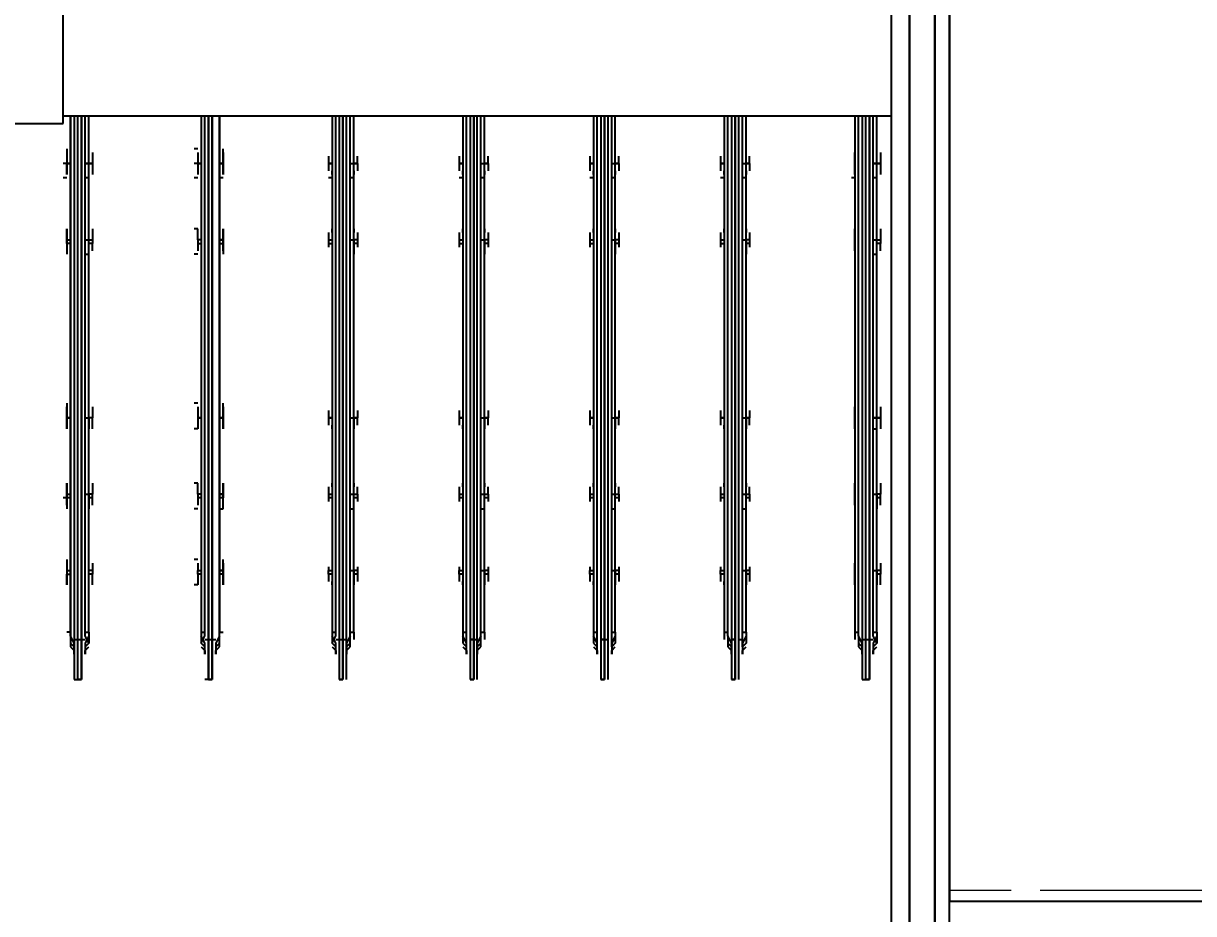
# Model space of a CAD drawing. Header units: metres. Extents: x 529524 to 529977, y 2674144 to 2674419.
# Drawn here: x 529756.2599 to 529756.7056, y 2674302.9998 to 2674303.3386 of the extents above; entities that cross this region are included whole.
import ezdxf

# ---------------------------------------------------------------- set-up
doc = ezdxf.new("R2010")
doc.units = ezdxf.units.M
doc.linetypes.add('PDF_IMPORT', pattern=[1, 0.8, -0.2])
doc.layers.add('IDT', color=7, linetype='Continuous')
doc.layers.add('MMS Block Numbering', color=7, linetype='Continuous')
doc.styles.add('Adani Regular', font='Adani Regular.ttf')

# ---------------------------------------------------------------- blocks, each defined once
blk = doc.blocks.new('IDT')
at = {"layer": 'IDT', "color": 0, "lineweight": 25}
for p, q in [((16.87873, 9.80413), (16.87873, 8.9452)), ((16.88426, 8.9452), (16.88426, 9.80413)), ((16.88426, 9.80413), (16.88426, 8.9452)), ((16.89394, 8.9452), (16.89394, 9.80413)), ((16.89394, 9.80413), (16.89394, 8.9452)), ((16.90086, 8.9452), (16.90086, 9.80413)), ((16.87873, 9.75434), (14.77772, 9.75434)), ((16.87873, 8.99637), (16.87873, 9.75434)), ((16.91054, 9.66997), (16.90916, 9.66997)), ((16.90916, 9.66997), (16.90916, 9.65475)), ((16.90916, 9.65337), (16.90916, 9.66997)), ((16.90916, 9.66997), (16.91054, 9.66997)), ((16.91192, 9.66997), (16.91054, 9.66997)), ((16.91054, 9.66997), (16.91054, 9.65475)), ((16.91192, 9.65337), (16.91192, 9.66997)), ((16.95895, 9.66997), (16.95895, 9.65337)), ((16.96172, 9.66997), (16.96033, 9.66997)), ((16.96033, 9.66997), (16.96172, 9.66997)), ((16.96033, 9.65475), (16.96033, 9.66997)), ((16.96033, 9.66997), (16.96033, 9.65475)), ((16.96172, 9.65337), (16.96172, 9.66997)), ((17.00874, 9.66997), (17.00874, 9.65337)), ((17.01151, 9.66997), (17.01013, 9.66997)), ((17.01013, 9.66997), (17.01151, 9.66997)), ((17.01013, 9.65475), (17.01013, 9.66997)), ((17.01013, 9.66997), (17.01013, 9.65475)), ((17.01151, 9.65337), (17.01151, 9.66997)), ((17.05854, 9.66997), (17.05854, 9.65337)), ((17.0613, 9.66997), (17.05992, 9.66997)), ((17.05992, 9.66997), (17.0613, 9.66997)), ((17.05992, 9.65475), (17.05992, 9.66997)), ((17.05992, 9.66997), (17.05992, 9.65475)), ((17.0613, 9.65337), (17.0613, 9.66997)), ((17.10833, 9.66997), (17.10833, 9.65337)), ((17.1111, 9.66997), (17.10971, 9.66997)), ((17.10971, 9.66997), (17.1111, 9.66997)), ((17.10971, 9.65475), (17.10971, 9.66997)), ((17.10971, 9.66997), (17.10971, 9.65475)), ((17.1111, 9.65337), (17.1111, 9.66997)), ((17.15951, 9.65475), (17.15951, 9.66997)), ((17.15951, 9.66997), (17.16089, 9.66997)), ((17.16089, 9.66997), (17.15951, 9.66997)), ((17.15951, 9.66997), (17.15951, 9.65337)), ((17.16089, 9.66997), (17.16089, 9.65475)), ((17.16089, 9.65337), (17.16089, 9.66997)), ((17.16089, 9.66997), (17.16227, 9.66997)), ((17.21068, 9.66997), (17.2093, 9.66997)), ((17.2093, 9.66997), (17.2093, 9.65337)), ((17.2093, 9.65475), (17.2093, 9.66997)), ((17.2093, 9.66997), (17.21068, 9.66997)), ((17.21207, 9.66997), (17.21068, 9.66997)), ((17.21068, 9.66997), (17.21068, 9.65475)), ((17.21207, 9.65337), (17.21207, 9.66997)), ((16.90777, 9.6589), (16.90639, 9.65752)), ((16.90777, 9.65614), (16.90777, 9.66028)), ((16.90777, 9.66028), (16.90777, 9.6589)), ((16.91192, 9.6589), (16.91192, 9.66028)), ((16.91192, 9.66028), (16.91192, 9.65614)), ((16.91331, 9.65752), (16.91192, 9.6589)), ((16.95757, 9.6589), (16.95618, 9.65752)), ((16.95757, 9.65614), (16.95757, 9.66028)), ((16.95757, 9.66028), (16.95757, 9.6589)), ((16.96172, 9.6589), (16.96172, 9.66028)), ((16.96172, 9.66028), (16.96172, 9.65614)), ((16.9631, 9.65752), (16.96172, 9.6589)), ((17.00736, 9.6589), (17.00598, 9.65752)), ((17.00736, 9.65614), (17.00736, 9.66028)), ((17.00736, 9.66028), (17.00736, 9.6589)), ((17.01289, 9.6589), (17.01289, 9.66028)), ((17.01289, 9.66028), (17.01289, 9.65614)), ((17.01428, 9.65752), (17.01289, 9.6589)), ((17.05854, 9.6589), (17.05715, 9.65752)), ((17.05854, 9.66028), (17.05854, 9.6589)), ((17.05854, 9.65614), (17.05854, 9.66028)), ((17.06269, 9.6589), (17.06269, 9.66028)), ((17.06269, 9.66028), (17.06269, 9.65614)), ((17.06407, 9.65752), (17.06269, 9.6589)), ((17.10833, 9.6589), (17.10695, 9.65752)), ((17.10833, 9.66028), (17.10833, 9.6589)), ((17.10833, 9.65614), (17.10833, 9.66028)), ((17.11248, 9.6589), (17.11248, 9.66028)), ((17.11248, 9.66028), (17.11248, 9.65614)), ((17.11386, 9.65752), (17.11248, 9.6589)), ((17.15812, 9.6589), (17.15674, 9.65752)), ((17.15812, 9.66028), (17.15812, 9.6589)), ((17.15812, 9.65614), (17.15812, 9.66028)), ((17.16227, 9.6589), (17.16227, 9.66028)), ((17.16227, 9.66028), (17.16227, 9.65614)), ((17.16366, 9.65752), (17.16227, 9.6589)), ((17.20792, 9.6589), (17.20653, 9.65752)), ((17.20792, 9.65614), (17.20792, 9.66028)), ((17.20792, 9.66028), (17.20792, 9.6589)), ((17.21207, 9.6589), (17.21207, 9.66028)), ((17.21207, 9.66028), (17.21207, 9.65614)), ((17.21345, 9.65752), (17.21207, 9.6589)), ((16.90639, 9.65614), (16.90777, 9.65752)), ((16.90777, 9.65752), (16.90639, 9.65614)), ((16.90639, 9.65337), (16.90777, 9.65614)), ((16.90639, 9.65475), (16.90639, 9.65614)), ((16.90639, 9.65614), (16.90777, 9.65337)), ((16.90639, 9.65199), (16.90639, 9.65475)), ((16.90916, 9.65475), (16.90777, 9.65475)), ((16.91054, 9.65475), (16.90916, 9.65475)), ((16.90916, 9.65475), (16.90916, 9.45558)), ((16.91192, 9.65475), (16.91054, 9.65475)), ((16.91054, 9.65475), (16.91054, 9.45558)), ((16.91331, 9.65614), (16.91192, 9.65752)), ((16.91192, 9.65614), (16.91331, 9.65337)), ((16.91331, 9.65337), (16.91331, 9.65752)), ((16.91331, 9.65475), (16.91331, 9.65614)), ((16.91469, 9.65199), (16.91469, 9.65475)), ((16.95618, 9.65614), (16.95757, 9.65752)), ((16.95618, 9.65337), (16.95757, 9.65614)), ((16.95618, 9.65475), (16.95618, 9.65614)), ((16.95618, 9.65199), (16.95618, 9.65475)), ((16.95757, 9.65752), (16.95757, 9.65337)), ((16.95895, 9.65475), (16.95757, 9.65475)), ((16.96172, 9.65475), (16.96033, 9.65475)), ((16.96033, 9.65475), (16.96172, 9.65475)), ((16.96033, 9.45558), (16.96033, 9.65475)), ((16.96033, 9.65475), (16.96033, 9.45558)), ((16.9631, 9.65614), (16.96172, 9.65752)), ((16.96172, 9.65614), (16.9631, 9.65337)), ((16.9631, 9.65337), (16.9631, 9.65752)), ((16.9631, 9.65475), (16.9631, 9.65614)), ((16.96448, 9.65199), (16.96448, 9.65475)), ((17.00598, 9.65614), (17.00736, 9.65752)), ((17.00598, 9.65337), (17.00736, 9.65614)), ((17.00598, 9.65475), (17.00598, 9.65614)), ((17.00598, 9.65199), (17.00598, 9.65475)), ((17.00736, 9.65752), (17.00736, 9.65337)), ((17.01013, 9.65475), (17.00874, 9.65475)), ((17.01013, 9.65475), (17.01013, 9.45558)), ((17.01013, 9.45558), (17.01013, 9.65475)), ((17.01013, 9.65475), (17.01151, 9.65475)), ((17.01151, 9.65475), (17.01013, 9.65475)), ((17.01428, 9.65614), (17.01289, 9.65752)), ((17.01289, 9.65752), (17.01289, 9.65337)), ((17.01289, 9.65614), (17.01428, 9.65337)), ((17.01428, 9.65475), (17.01428, 9.65614)), ((17.01428, 9.65199), (17.01428, 9.65475)), ((17.05577, 9.65199), (17.05577, 9.65475)), ((17.05715, 9.65752), (17.05715, 9.65337)), ((17.05854, 9.65752), (17.05715, 9.65614)), ((17.05715, 9.65337), (17.05854, 9.65614)), ((17.05715, 9.65614), (17.05715, 9.65475)), ((17.05992, 9.65475), (17.05854, 9.65475)), ((17.05992, 9.65475), (17.05992, 9.45558)), ((17.05992, 9.45558), (17.05992, 9.65475)), ((17.05992, 9.65475), (17.0613, 9.65475)), ((17.0613, 9.65475), (17.05992, 9.65475)), ((17.06407, 9.65614), (17.06269, 9.65752)), ((17.06269, 9.65752), (17.06269, 9.65337)), ((17.06269, 9.65614), (17.06407, 9.65337)), ((17.06407, 9.65475), (17.06407, 9.65614)), ((17.06407, 9.65199), (17.06407, 9.65475)), ((17.10556, 9.65199), (17.10556, 9.65475)), ((17.10695, 9.65752), (17.10695, 9.65337)), ((17.10833, 9.65752), (17.10695, 9.65614)), ((17.10695, 9.65337), (17.10833, 9.65614)), ((17.10695, 9.65614), (17.10695, 9.65475)), ((17.10971, 9.65475), (17.10833, 9.65475)), ((17.1111, 9.65475), (17.10971, 9.65475)), ((17.10971, 9.45558), (17.10971, 9.65475)), ((17.10971, 9.65475), (17.10971, 9.45558)), ((17.11248, 9.65475), (17.1111, 9.65475)), ((17.11386, 9.65614), (17.11248, 9.65752)), ((17.11248, 9.65752), (17.11386, 9.65614)), ((17.11248, 9.65614), (17.11386, 9.65337)), ((17.11386, 9.65614), (17.11248, 9.65337)), ((17.11386, 9.65475), (17.11386, 9.65614)), ((17.11386, 9.65199), (17.11386, 9.65475)), ((17.15674, 9.65752), (17.15674, 9.65337)), ((17.15812, 9.65752), (17.15674, 9.65614)), ((17.15674, 9.65337), (17.15812, 9.65614)), ((17.15674, 9.65614), (17.15674, 9.65475)), ((17.15674, 9.65475), (17.15674, 9.65199)), ((17.15951, 9.65475), (17.15812, 9.65475)), ((17.16089, 9.65475), (17.15951, 9.65475)), ((17.15951, 9.45558), (17.15951, 9.65475)), ((17.16227, 9.65475), (17.16089, 9.65475)), ((17.16089, 9.65475), (17.16089, 9.45558)), ((17.16366, 9.65614), (17.16227, 9.65752)), ((17.16227, 9.65752), (17.16366, 9.65614)), ((17.16227, 9.65614), (17.16366, 9.65337)), ((17.16366, 9.65614), (17.16227, 9.65337)), ((17.16366, 9.65475), (17.16366, 9.65614)), ((17.16366, 9.65199), (17.16366, 9.65475)), ((17.20653, 9.65614), (17.20792, 9.65752)), ((17.20792, 9.65752), (17.20653, 9.65614)), ((17.20653, 9.65337), (17.20792, 9.65614)), ((17.20653, 9.65475), (17.20653, 9.65614)), ((17.20653, 9.65614), (17.20792, 9.65337)), ((17.20653, 9.65199), (17.20653, 9.65475)), ((17.2093, 9.65475), (17.20792, 9.65475)), ((17.21068, 9.65475), (17.2093, 9.65475)), ((17.2093, 9.45558), (17.2093, 9.65475)), ((17.21207, 9.65475), (17.21068, 9.65475)), ((17.21068, 9.65475), (17.21068, 9.45558)), ((17.21345, 9.65614), (17.21207, 9.65752)), ((17.21207, 9.65614), (17.21345, 9.65337)), ((17.21345, 9.65337), (17.21345, 9.65752)), ((17.21345, 9.65475), (17.21345, 9.65614)), ((17.21345, 9.65199), (17.21345, 9.65475)), ((16.90777, 9.65199), (16.90639, 9.65199)), ((16.90639, 9.65199), (16.90639, 9.45558)), ((16.90777, 9.65337), (16.90777, 9.45558)), ((16.90916, 9.45558), (16.90916, 9.65337)), ((16.91192, 9.45558), (16.91192, 9.65337)), ((16.91331, 9.65337), (16.91331, 9.45558)), ((16.91469, 9.65199), (16.91331, 9.65199)), ((16.91469, 9.45558), (16.91469, 9.65199)), ((16.95757, 9.65199), (16.95618, 9.65199)), ((16.95618, 9.65199), (16.95618, 9.45558)), ((16.95757, 9.65337), (16.95757, 9.45558)), ((16.95895, 9.65337), (16.95895, 9.45558)), ((16.96172, 9.45558), (16.96172, 9.65337)), ((16.9631, 9.65337), (16.9631, 9.45558)), ((16.96448, 9.65199), (16.9631, 9.65199)), ((16.96448, 9.45558), (16.96448, 9.65199)), ((17.00736, 9.65199), (17.00598, 9.65199)), ((17.00598, 9.65199), (17.00598, 9.45558)), ((17.00736, 9.65337), (17.00736, 9.45558)), ((17.00874, 9.65337), (17.00874, 9.45558)), ((17.01151, 9.45558), (17.01151, 9.65337)), ((17.01289, 9.65337), (17.01289, 9.45558)), ((17.01428, 9.65199), (17.01289, 9.65199)), ((17.01428, 9.45558), (17.01428, 9.65199)), ((17.05715, 9.65199), (17.05577, 9.65199)), ((17.05577, 9.65199), (17.05577, 9.45558)), ((17.05715, 9.65337), (17.05715, 9.45558)), ((17.05854, 9.65337), (17.05854, 9.45558)), ((17.0613, 9.45558), (17.0613, 9.65337)), ((17.06269, 9.65337), (17.06269, 9.45558)), ((17.06407, 9.65199), (17.06269, 9.65199)), ((17.06407, 9.45558), (17.06407, 9.65199)), ((17.10695, 9.65199), (17.10556, 9.65199)), ((17.10556, 9.65199), (17.10556, 9.45558)), ((17.10695, 9.65337), (17.10695, 9.45558)), ((17.10833, 9.65337), (17.10833, 9.45558)), ((17.1111, 9.45558), (17.1111, 9.65337)), ((17.11248, 9.65337), (17.11248, 9.45558)), ((17.11386, 9.65199), (17.11248, 9.65199)), ((17.11386, 9.45558), (17.11386, 9.65199)), ((17.15674, 9.65199), (17.15536, 9.65199)), ((17.15674, 9.65337), (17.15674, 9.45558)), ((17.15674, 9.45558), (17.15674, 9.65199)), ((17.15951, 9.65337), (17.15951, 9.45558)), ((17.16089, 9.45558), (17.16089, 9.65337)), ((17.16227, 9.65337), (17.16227, 9.45558)), ((17.16366, 9.65199), (17.16227, 9.65199)), ((17.16366, 9.45558), (17.16366, 9.65199)), ((17.20792, 9.65199), (17.20653, 9.65199)), ((17.20653, 9.65199), (17.20653, 9.45558)), ((17.20792, 9.65337), (17.20792, 9.45558)), ((17.2093, 9.65337), (17.2093, 9.45558)), ((17.21207, 9.45558), (17.21207, 9.65337)), ((17.21345, 9.65337), (17.21345, 9.45558)), ((17.21345, 9.45558), (17.21345, 9.65199)), ((17.21345, 9.65199), (17.21483, 9.65199)), ((16.90501, 9.634), (16.90501, 9.63262)), ((16.90501, 9.63262), (16.90501, 9.62986)), ((16.90639, 9.62847), (16.90639, 9.634)), ((16.91469, 9.62986), (16.91469, 9.634)), ((16.91469, 9.634), (16.91469, 9.63262)), ((16.91469, 9.63262), (16.91469, 9.62986)), ((16.9548, 9.62986), (16.9548, 9.63262)), ((16.95618, 9.62986), (16.95618, 9.634)), ((16.95618, 9.634), (16.95618, 9.63262)), ((16.96448, 9.62847), (16.96448, 9.634)), ((16.96448, 9.634), (16.96448, 9.63262)), ((16.96587, 9.62986), (16.96587, 9.63262)), ((17.00459, 9.62986), (17.00459, 9.63262)), ((17.00598, 9.62986), (17.00598, 9.634)), ((17.00598, 9.634), (17.00598, 9.63262)), ((17.01428, 9.62847), (17.01428, 9.634)), ((17.01428, 9.634), (17.01428, 9.63262)), ((17.01566, 9.62986), (17.01566, 9.63262)), ((17.05439, 9.62986), (17.05439, 9.63262)), ((17.05577, 9.62986), (17.05577, 9.634)), ((17.05577, 9.634), (17.05577, 9.63262)), ((17.06407, 9.62847), (17.06407, 9.634)), ((17.06407, 9.634), (17.06407, 9.63262)), ((17.06545, 9.62986), (17.06545, 9.63262)), ((17.10418, 9.62986), (17.10418, 9.63262)), ((17.10556, 9.62986), (17.10556, 9.634)), ((17.10556, 9.634), (17.10556, 9.63262)), ((17.11386, 9.62847), (17.11386, 9.634)), ((17.11386, 9.634), (17.11386, 9.63262)), ((17.11525, 9.62986), (17.11525, 9.63262)), ((17.15536, 9.62986), (17.15536, 9.634)), ((17.15536, 9.634), (17.15536, 9.63262)), ((17.15536, 9.63262), (17.15536, 9.62986)), ((17.16366, 9.62847), (17.16366, 9.634)), ((17.16504, 9.63262), (17.16504, 9.634)), ((17.16504, 9.634), (17.16642, 9.634)), ((17.16504, 9.62986), (17.16504, 9.63262)), ((17.20515, 9.634), (17.20515, 9.63262)), ((17.20515, 9.63262), (17.20515, 9.62986)), ((17.20653, 9.634), (17.20653, 9.62986)), ((17.21483, 9.62986), (17.21483, 9.634)), ((17.21483, 9.634), (17.21483, 9.63262)), ((17.21483, 9.63262), (17.21483, 9.62986)), ((16.90501, 9.62847), (16.90501, 9.62986)), ((16.90501, 9.62986), (16.90639, 9.62986)), ((16.90501, 9.62709), (16.90501, 9.62847)), ((16.90501, 9.62847), (16.90639, 9.62847)), ((16.90777, 9.62847), (16.90639, 9.62847)), ((16.90639, 9.62847), (16.90639, 9.62432)), ((16.91469, 9.62432), (16.91469, 9.62986)), ((16.91469, 9.62986), (16.91469, 9.62709)), ((16.9548, 9.62847), (16.9548, 9.62986)), ((16.9548, 9.62986), (16.95618, 9.62986)), ((16.9548, 9.62709), (16.9548, 9.62847)), ((16.9548, 9.62847), (16.95618, 9.62847)), ((16.95618, 9.62847), (16.95618, 9.62986)), ((16.95757, 9.62847), (16.95618, 9.62847)), ((16.95618, 9.62847), (16.95618, 9.62432)), ((16.96448, 9.62986), (16.96587, 9.62986)), ((16.96448, 9.62432), (16.96448, 9.62847)), ((16.96587, 9.62847), (16.96448, 9.62847)), ((16.96587, 9.62986), (16.96587, 9.62847)), ((16.96587, 9.62709), (16.96587, 9.62847)), ((17.00459, 9.62847), (17.00459, 9.62986)), ((17.00459, 9.62986), (17.00598, 9.62986)), ((17.00459, 9.62709), (17.00459, 9.62847)), ((17.00459, 9.62847), (17.00598, 9.62847)), ((17.00598, 9.62847), (17.00598, 9.62986)), ((17.00736, 9.62847), (17.00598, 9.62847)), ((17.00598, 9.62847), (17.00598, 9.62432)), ((17.01428, 9.62986), (17.01566, 9.62986)), ((17.01428, 9.62432), (17.01428, 9.62847)), ((17.01566, 9.62847), (17.01428, 9.62847)), ((17.01566, 9.62986), (17.01566, 9.62847)), ((17.01566, 9.62709), (17.01566, 9.62847)), ((17.05439, 9.62847), (17.05439, 9.62986)), ((17.05439, 9.62986), (17.05577, 9.62986)), ((17.05439, 9.62709), (17.05439, 9.62847)), ((17.05439, 9.62847), (17.05577, 9.62847)), ((17.05577, 9.62847), (17.05577, 9.62986)), ((17.05715, 9.62847), (17.05577, 9.62847)), ((17.05577, 9.62847), (17.05577, 9.62432)), ((17.06407, 9.62986), (17.06545, 9.62986)), ((17.06407, 9.62432), (17.06407, 9.62847)), ((17.06545, 9.62847), (17.06407, 9.62847)), ((17.06545, 9.62986), (17.06545, 9.62847)), ((17.06545, 9.62709), (17.06545, 9.62847)), ((17.10418, 9.62847), (17.10418, 9.62986)), ((17.10418, 9.62986), (17.10556, 9.62986)), ((17.10418, 9.62709), (17.10418, 9.62847)), ((17.10418, 9.62847), (17.10556, 9.62847)), ((17.10556, 9.62847), (17.10556, 9.62986)), ((17.10695, 9.62847), (17.10556, 9.62847)), ((17.10556, 9.62847), (17.10556, 9.62432)), ((17.11386, 9.62986), (17.11525, 9.62986)), ((17.11386, 9.62432), (17.11386, 9.62847)), ((17.11525, 9.62847), (17.11386, 9.62847)), ((17.11525, 9.62986), (17.11525, 9.62847)), ((17.11525, 9.62709), (17.11525, 9.62847)), ((17.15536, 9.62986), (17.15536, 9.62847)), ((17.15536, 9.62847), (17.15536, 9.62986)), ((17.15536, 9.62986), (17.15674, 9.62986)), ((17.15536, 9.62847), (17.15674, 9.62847)), ((17.15674, 9.62847), (17.15536, 9.62847)), ((17.15536, 9.62847), (17.15536, 9.62432)), ((17.15536, 9.62709), (17.15536, 9.62847)), ((17.16366, 9.62986), (17.16504, 9.62986)), ((17.16366, 9.62432), (17.16366, 9.62847)), ((17.16504, 9.62847), (17.16366, 9.62847)), ((17.16504, 9.62986), (17.16504, 9.62847)), ((17.16504, 9.62709), (17.16504, 9.62847)), ((17.20515, 9.62847), (17.20515, 9.62986)), ((17.20515, 9.62986), (17.20653, 9.62986)), ((17.20515, 9.62709), (17.20515, 9.62847)), ((17.20515, 9.62847), (17.20653, 9.62847)), ((17.20653, 9.62986), (17.20653, 9.62847)), ((17.20653, 9.62847), (17.20653, 9.62432)), ((17.21483, 9.62986), (17.21345, 9.62986)), ((17.21483, 9.62847), (17.21345, 9.62847)), ((17.21483, 9.62847), (17.21483, 9.62986)), ((17.21483, 9.62709), (17.21483, 9.62986)), ((17.21483, 9.62432), (17.21483, 9.62847)), ((16.90501, 9.62571), (16.90501, 9.62709)), ((16.91469, 9.62709), (16.91469, 9.62571)), ((16.95618, 9.62709), (16.95618, 9.62571)), ((16.96448, 9.62571), (16.96448, 9.62709)), ((17.00598, 9.62709), (17.00598, 9.62571)), ((17.01428, 9.62571), (17.01428, 9.62709)), ((17.05577, 9.62709), (17.05577, 9.62571)), ((17.06407, 9.62571), (17.06407, 9.62709)), ((17.10556, 9.62709), (17.10556, 9.62571)), ((17.11386, 9.62571), (17.11386, 9.62709)), ((17.15536, 9.62571), (17.15536, 9.62709)), ((17.16504, 9.62571), (17.16504, 9.62709)), ((17.16504, 9.62432), (17.16642, 9.62432)), ((17.20515, 9.62571), (17.20515, 9.62709)), ((17.21483, 9.62571), (17.21483, 9.62709)), ((16.90501, 9.60358), (16.90501, 9.60219)), ((16.90501, 9.60219), (16.90501, 9.60081)), ((16.90639, 9.60081), (16.90639, 9.60496)), ((16.91469, 9.59943), (16.91469, 9.60496)), ((16.91469, 9.60358), (16.91469, 9.60219)), ((16.91469, 9.60219), (16.91469, 9.59943)), ((16.9548, 9.60081), (16.9548, 9.60219)), ((16.95757, 9.60496), (16.95618, 9.60496)), ((16.95618, 9.60496), (16.95618, 9.60081)), ((16.95618, 9.60358), (16.95618, 9.60219)), ((16.96448, 9.60081), (16.96448, 9.60496)), ((16.96448, 9.60219), (16.96448, 9.60358)), ((16.96587, 9.60081), (16.96587, 9.60219)), ((17.00459, 9.60081), (17.00459, 9.60219)), ((17.00736, 9.60496), (17.00598, 9.60496)), ((17.00598, 9.60496), (17.00598, 9.60081)), ((17.00598, 9.60358), (17.00598, 9.60219)), ((17.01428, 9.60081), (17.01428, 9.60496)), ((17.01428, 9.60219), (17.01428, 9.60358)), ((17.01566, 9.60081), (17.01566, 9.60219)), ((17.05439, 9.60081), (17.05439, 9.60219)), ((17.05715, 9.60496), (17.05577, 9.60496)), ((17.05577, 9.60496), (17.05577, 9.60081)), ((17.05577, 9.60358), (17.05577, 9.60219)), ((17.06407, 9.60081), (17.06407, 9.60496)), ((17.06407, 9.60219), (17.06407, 9.60358)), ((17.06545, 9.60081), (17.06545, 9.60219)), ((17.10418, 9.60081), (17.10418, 9.60219)), ((17.10695, 9.60496), (17.10556, 9.60496)), ((17.10556, 9.60496), (17.10556, 9.60081)), ((17.10556, 9.60358), (17.10556, 9.60219)), ((17.11386, 9.60081), (17.11386, 9.60496)), ((17.11386, 9.60219), (17.11386, 9.60358)), ((17.11525, 9.60081), (17.11525, 9.60219)), ((17.15674, 9.60496), (17.15536, 9.60496)), ((17.15536, 9.60496), (17.15536, 9.60081)), ((17.15536, 9.60358), (17.15536, 9.60219)), ((17.15536, 9.60219), (17.15536, 9.60081)), ((17.16366, 9.60081), (17.16366, 9.60496)), ((17.16504, 9.60496), (17.16642, 9.60496)), ((17.16504, 9.60219), (17.16504, 9.60358)), ((17.16504, 9.60081), (17.16504, 9.60219)), ((17.20515, 9.60358), (17.20515, 9.60219)), ((17.20515, 9.60219), (17.20515, 9.60081)), ((17.20653, 9.60081), (17.20653, 9.60496)), ((17.21483, 9.60081), (17.21483, 9.60496)), ((17.21483, 9.60358), (17.21483, 9.60219)), ((17.21483, 9.60219), (17.21483, 9.60081)), ((16.90501, 9.60081), (16.90501, 9.59943)), ((16.90501, 9.60081), (16.90639, 9.60081)), ((16.90501, 9.59943), (16.90639, 9.59943)), ((16.90501, 9.59666), (16.90501, 9.59943)), ((16.90501, 9.59528), (16.90501, 9.59666)), ((16.90639, 9.59943), (16.90639, 9.60081)), ((16.90777, 9.59943), (16.90639, 9.59943)), ((16.90639, 9.59943), (16.90639, 9.59528)), ((16.91469, 9.59943), (16.91469, 9.59666)), ((16.91469, 9.59528), (16.91469, 9.59943)), ((16.91469, 9.59666), (16.91469, 9.59528)), ((16.9548, 9.59943), (16.9548, 9.60081)), ((16.9548, 9.60081), (16.95618, 9.60081)), ((16.95618, 9.59943), (16.9548, 9.59943)), ((16.9548, 9.59943), (16.9548, 9.59666)), ((16.95618, 9.60081), (16.95618, 9.59943)), ((16.95757, 9.59943), (16.95618, 9.59943)), ((16.95618, 9.59943), (16.95618, 9.59528)), ((16.95618, 9.59528), (16.95618, 9.59666)), ((16.96448, 9.59943), (16.96448, 9.60081)), ((16.96448, 9.60081), (16.96587, 9.60081)), ((16.96448, 9.59528), (16.96448, 9.59943)), ((16.96587, 9.59943), (16.96448, 9.59943)), ((16.96448, 9.59666), (16.96448, 9.59528)), ((16.96587, 9.59943), (16.96587, 9.60081)), ((16.96587, 9.59666), (16.96587, 9.59943)), ((17.00459, 9.59943), (17.00459, 9.60081)), ((17.00459, 9.60081), (17.00598, 9.60081)), ((17.00598, 9.59943), (17.00459, 9.59943)), ((17.00459, 9.59943), (17.00459, 9.59666)), ((17.00598, 9.60081), (17.00598, 9.59943)), ((17.00736, 9.59943), (17.00598, 9.59943)), ((17.00598, 9.59943), (17.00598, 9.59528)), ((17.00598, 9.59528), (17.00598, 9.59666)), ((17.01428, 9.59943), (17.01428, 9.60081)), ((17.01428, 9.60081), (17.01566, 9.60081)), ((17.01428, 9.59528), (17.01428, 9.59943)), ((17.01566, 9.59943), (17.01428, 9.59943)), ((17.01428, 9.59666), (17.01428, 9.59528)), ((17.01566, 9.59943), (17.01566, 9.60081)), ((17.01566, 9.59666), (17.01566, 9.59943)), ((17.05439, 9.59943), (17.05439, 9.60081)), ((17.05439, 9.60081), (17.05577, 9.60081)), ((17.05577, 9.59943), (17.05439, 9.59943)), ((17.05439, 9.59943), (17.05439, 9.59666)), ((17.05577, 9.60081), (17.05577, 9.59943)), ((17.05715, 9.59943), (17.05577, 9.59943)), ((17.05577, 9.59943), (17.05577, 9.59528)), ((17.05577, 9.59528), (17.05577, 9.59666)), ((17.06407, 9.59943), (17.06407, 9.60081)), ((17.06407, 9.60081), (17.06545, 9.60081)), ((17.06407, 9.59528), (17.06407, 9.59943)), ((17.06545, 9.59943), (17.06407, 9.59943)), ((17.06407, 9.59666), (17.06407, 9.59528)), ((17.06545, 9.59943), (17.06545, 9.60081)), ((17.06545, 9.59666), (17.06545, 9.59943)), ((17.10418, 9.59943), (17.10418, 9.60081)), ((17.10418, 9.60081), (17.10556, 9.60081)), ((17.10556, 9.59943), (17.10418, 9.59943)), ((17.10418, 9.59943), (17.10418, 9.59666)), ((17.10556, 9.60081), (17.10556, 9.59943)), ((17.10695, 9.59943), (17.10556, 9.59943)), ((17.10556, 9.59943), (17.10556, 9.59528)), ((17.10556, 9.59528), (17.10556, 9.59666)), ((17.11386, 9.59943), (17.11386, 9.60081)), ((17.11386, 9.60081), (17.11525, 9.60081)), ((17.11386, 9.59528), (17.11386, 9.59943)), ((17.11525, 9.59943), (17.11386, 9.59943)), ((17.11386, 9.59666), (17.11386, 9.59528)), ((17.11525, 9.59943), (17.11525, 9.60081)), ((17.11525, 9.59666), (17.11525, 9.59943)), ((17.15536, 9.59943), (17.15536, 9.60081)), ((17.15536, 9.60081), (17.15536, 9.59943)), ((17.15536, 9.60081), (17.15674, 9.60081)), ((17.15536, 9.59943), (17.15674, 9.59943)), ((17.15674, 9.59943), (17.15536, 9.59943)), ((17.15536, 9.59943), (17.15536, 9.59528)), ((17.15536, 9.59666), (17.15536, 9.59943)), ((17.15536, 9.59528), (17.15536, 9.59666)), ((17.16366, 9.59943), (17.16366, 9.60081)), ((17.16366, 9.60081), (17.16504, 9.60081)), ((17.16366, 9.59943), (17.16504, 9.59943)), ((17.16366, 9.59528), (17.16366, 9.59943)), ((17.16504, 9.59943), (17.16504, 9.60081)), ((17.16504, 9.59943), (17.16504, 9.59666)), ((17.16504, 9.59666), (17.16504, 9.59528)), ((17.20515, 9.60081), (17.20515, 9.59943)), ((17.20515, 9.60081), (17.20653, 9.60081)), ((17.20515, 9.59943), (17.20653, 9.59943)), ((17.20515, 9.59666), (17.20515, 9.59943)), ((17.20515, 9.59528), (17.20515, 9.59666)), ((17.20653, 9.59943), (17.20653, 9.60081)), ((17.20792, 9.59943), (17.20653, 9.59943)), ((17.20653, 9.59943), (17.20653, 9.59528)), ((17.21345, 9.60081), (17.21483, 9.60081)), ((17.21483, 9.59943), (17.21345, 9.59943)), ((17.21483, 9.60081), (17.21483, 9.59943)), ((17.21483, 9.59943), (17.21483, 9.60081)), ((17.21483, 9.60081), (17.21622, 9.60081)), ((17.21483, 9.59943), (17.21483, 9.59666)), ((17.21483, 9.59528), (17.21483, 9.59943)), ((17.21483, 9.59666), (17.21483, 9.59528)), ((17.16504, 9.59528), (17.16642, 9.59528)), ((16.90501, 9.57315), (16.90501, 9.57453)), ((16.90777, 9.57453), (16.90639, 9.57453)), ((16.90639, 9.57453), (16.90639, 9.57038)), ((16.91469, 9.57038), (16.91469, 9.57453)), ((16.91469, 9.57453), (16.91469, 9.57315)), ((16.95618, 9.57038), (16.95618, 9.57453)), ((16.95618, 9.57453), (16.95618, 9.57315)), ((16.96448, 9.57038), (16.96448, 9.57453)), ((16.96448, 9.57453), (16.96448, 9.57315)), ((17.00598, 9.57038), (17.00598, 9.57453)), ((17.00598, 9.57453), (17.00598, 9.57315)), ((17.01428, 9.57038), (17.01428, 9.57453)), ((17.01428, 9.57453), (17.01428, 9.57315)), ((17.05577, 9.57038), (17.05577, 9.57453)), ((17.05577, 9.57453), (17.05577, 9.57315)), ((17.06407, 9.57038), (17.06407, 9.57453)), ((17.06407, 9.57453), (17.06407, 9.57315)), ((17.10556, 9.57038), (17.10556, 9.57453)), ((17.10556, 9.57453), (17.10556, 9.57315)), ((17.11386, 9.57038), (17.11386, 9.57453)), ((17.11386, 9.57453), (17.11386, 9.57315)), ((17.15536, 9.57315), (17.15536, 9.57453)), ((17.15536, 9.57453), (17.15536, 9.57038)), ((17.16366, 9.57038), (17.16366, 9.57453)), ((17.16504, 9.57315), (17.16504, 9.57453)), ((17.16504, 9.57453), (17.16642, 9.57453)), ((17.20515, 9.57453), (17.20515, 9.57315)), ((17.20653, 9.57038), (17.20653, 9.57453)), ((17.21483, 9.57038), (17.21483, 9.57453)), ((17.21483, 9.57453), (17.21483, 9.57315)), ((16.90501, 9.57038), (16.90501, 9.57315)), ((16.90501, 9.56761), (16.90501, 9.57038)), ((16.90501, 9.57038), (16.90639, 9.57038)), ((16.90639, 9.57038), (16.90501, 9.57038)), ((16.90639, 9.57038), (16.90639, 9.56485)), ((16.90777, 9.57038), (16.90639, 9.57038)), ((16.90639, 9.57038), (16.90777, 9.57038)), ((16.91469, 9.57315), (16.91469, 9.57038)), ((16.91469, 9.56485), (16.91469, 9.57038)), ((16.91469, 9.57038), (16.91469, 9.56761)), ((16.9548, 9.57315), (16.9548, 9.57038)), ((16.9548, 9.56761), (16.9548, 9.57038)), ((16.9548, 9.57038), (16.95618, 9.57038)), ((16.9548, 9.57038), (16.95618, 9.57038)), ((16.95618, 9.57038), (16.9548, 9.57038)), ((16.95757, 9.57038), (16.95618, 9.57038)), ((16.95618, 9.57038), (16.95618, 9.56485)), ((16.96448, 9.56485), (16.96448, 9.57038)), ((16.96587, 9.57038), (16.96448, 9.57038)), ((16.96448, 9.57038), (16.96587, 9.57038)), ((16.96587, 9.57038), (16.96448, 9.57038)), ((16.96587, 9.57038), (16.96587, 9.57315)), ((16.96587, 9.56761), (16.96587, 9.57038)), ((17.00459, 9.57315), (17.00459, 9.57038)), ((17.00459, 9.56761), (17.00459, 9.57038)), ((17.00459, 9.57038), (17.00598, 9.57038)), ((17.00459, 9.57038), (17.00598, 9.57038)), ((17.00598, 9.57038), (17.00459, 9.57038)), ((17.00736, 9.57038), (17.00598, 9.57038)), ((17.00598, 9.57038), (17.00598, 9.56485)), ((17.01428, 9.56485), (17.01428, 9.57038)), ((17.01566, 9.57038), (17.01428, 9.57038)), ((17.01428, 9.57038), (17.01566, 9.57038)), ((17.01566, 9.57038), (17.01428, 9.57038)), ((17.01566, 9.57038), (17.01566, 9.57315)), ((17.01566, 9.56761), (17.01566, 9.57038)), ((17.05439, 9.57315), (17.05439, 9.57038)), ((17.05439, 9.56761), (17.05439, 9.57038)), ((17.05439, 9.57038), (17.05577, 9.57038)), ((17.05439, 9.57038), (17.05577, 9.57038)), ((17.05577, 9.57038), (17.05439, 9.57038)), ((17.05715, 9.57038), (17.05577, 9.57038)), ((17.05577, 9.57038), (17.05577, 9.56485)), ((17.06407, 9.56485), (17.06407, 9.57038)), ((17.06545, 9.57038), (17.06407, 9.57038)), ((17.06407, 9.57038), (17.06545, 9.57038)), ((17.06545, 9.57038), (17.06407, 9.57038)), ((17.06545, 9.57038), (17.06545, 9.57315)), ((17.06545, 9.56761), (17.06545, 9.57038)), ((17.10418, 9.57315), (17.10418, 9.57038)), ((17.10418, 9.56761), (17.10418, 9.57038)), ((17.10418, 9.57038), (17.10556, 9.57038)), ((17.10418, 9.57038), (17.10556, 9.57038)), ((17.10556, 9.57038), (17.10418, 9.57038)), ((17.10695, 9.57038), (17.10556, 9.57038)), ((17.10556, 9.57038), (17.10556, 9.56485)), ((17.11386, 9.56485), (17.11386, 9.57038)), ((17.11525, 9.57038), (17.11386, 9.57038)), ((17.11386, 9.57038), (17.11525, 9.57038)), ((17.11525, 9.57038), (17.11386, 9.57038)), ((17.11525, 9.57038), (17.11525, 9.57315)), ((17.11525, 9.56761), (17.11525, 9.57038)), ((17.15536, 9.57038), (17.15536, 9.57315)), ((17.15536, 9.56761), (17.15536, 9.57038)), ((17.15536, 9.57038), (17.15674, 9.57038)), ((17.15674, 9.57038), (17.15536, 9.57038)), ((17.15536, 9.57038), (17.15536, 9.56485)), ((17.15674, 9.57038), (17.15536, 9.57038)), ((17.15536, 9.57038), (17.15674, 9.57038)), ((17.16366, 9.56485), (17.16366, 9.57038)), ((17.16504, 9.57038), (17.16366, 9.57038)), ((17.16366, 9.57038), (17.16504, 9.57038)), ((17.16504, 9.57038), (17.16366, 9.57038)), ((17.16504, 9.57038), (17.16504, 9.57315)), ((17.16504, 9.56761), (17.16504, 9.57038)), ((17.20515, 9.57315), (17.20515, 9.57038)), ((17.20515, 9.56761), (17.20515, 9.57038)), ((17.20515, 9.57038), (17.20653, 9.57038)), ((17.20515, 9.57038), (17.20653, 9.57038)), ((17.20792, 9.57038), (17.20653, 9.57038)), ((17.20653, 9.57038), (17.20653, 9.56485)), ((17.21483, 9.57038), (17.21345, 9.57038)), ((17.21345, 9.57038), (17.21483, 9.57038)), ((17.21483, 9.57315), (17.21483, 9.57038)), ((17.21483, 9.56485), (17.21483, 9.57038)), ((17.21483, 9.57038), (17.21483, 9.56761)), ((16.90501, 9.56623), (16.90501, 9.56761)), ((16.91469, 9.56761), (16.91469, 9.56623)), ((16.95618, 9.56761), (16.95618, 9.56623)), ((16.96448, 9.56623), (16.96448, 9.56761)), ((17.00598, 9.56761), (17.00598, 9.56623)), ((17.01428, 9.56623), (17.01428, 9.56761)), ((17.05577, 9.56761), (17.05577, 9.56623)), ((17.06407, 9.56623), (17.06407, 9.56761)), ((17.10556, 9.56761), (17.10556, 9.56623)), ((17.11386, 9.56623), (17.11386, 9.56761)), ((17.15536, 9.56623), (17.15536, 9.56761)), ((17.16504, 9.56623), (17.16504, 9.56761)), ((17.20515, 9.56623), (17.20515, 9.56761)), ((17.21483, 9.56761), (17.21483, 9.56623)), ((17.16504, 9.56485), (17.16642, 9.56485)), ((16.90777, 9.50814), (16.90639, 9.50814)), ((16.90639, 9.50814), (16.90639, 9.50399)), ((16.91469, 9.50399), (16.91469, 9.50814)), ((16.95618, 9.50261), (16.95618, 9.50814)), ((16.96448, 9.50399), (16.96448, 9.50814)), ((17.00598, 9.50261), (17.00598, 9.50814)), ((17.01428, 9.50399), (17.01428, 9.50814)), ((17.05577, 9.50261), (17.05577, 9.50814)), ((17.06407, 9.50399), (17.06407, 9.50814)), ((17.10556, 9.50261), (17.10556, 9.50814)), ((17.11386, 9.50399), (17.11386, 9.50814)), ((17.15536, 9.50399), (17.15536, 9.50814)), ((17.16366, 9.50399), (17.16366, 9.50814)), ((17.16504, 9.50814), (17.16642, 9.50814)), ((17.20792, 9.50814), (17.20653, 9.50814)), ((17.20653, 9.50814), (17.20653, 9.50399)), ((17.21483, 9.50399), (17.21483, 9.50814)), ((16.90501, 9.50676), (16.90501, 9.50537)), ((16.90501, 9.50537), (16.90501, 9.50399)), ((16.90501, 9.50261), (16.90501, 9.50399)), ((16.90501, 9.50399), (16.90639, 9.50399)), ((16.90639, 9.50399), (16.90639, 9.50261)), ((16.91469, 9.50676), (16.91469, 9.50537)), ((16.91469, 9.50537), (16.91469, 9.50399)), ((16.91469, 9.50399), (16.91469, 9.49984)), ((16.91469, 9.50261), (16.91469, 9.50399)), ((16.9548, 9.50399), (16.9548, 9.50537)), ((16.9548, 9.50261), (16.9548, 9.50399)), ((16.9548, 9.50399), (16.95618, 9.50399)), ((16.95618, 9.50676), (16.95618, 9.50537)), ((16.96448, 9.50537), (16.96448, 9.50676)), ((16.96448, 9.49846), (16.96448, 9.50399)), ((16.96587, 9.50399), (16.96448, 9.50399)), ((16.96587, 9.50399), (16.96587, 9.50537)), ((16.96587, 9.50261), (16.96587, 9.50399)), ((17.00459, 9.50399), (17.00459, 9.50537)), ((17.00459, 9.50261), (17.00459, 9.50399)), ((17.00459, 9.50399), (17.00598, 9.50399)), ((17.00598, 9.50676), (17.00598, 9.50537)), ((17.01428, 9.50537), (17.01428, 9.50676)), ((17.01428, 9.49846), (17.01428, 9.50399)), ((17.01566, 9.50399), (17.01428, 9.50399)), ((17.01566, 9.50399), (17.01566, 9.50537)), ((17.01566, 9.50261), (17.01566, 9.50399)), ((17.05439, 9.50399), (17.05439, 9.50537)), ((17.05439, 9.50261), (17.05439, 9.50399)), ((17.05439, 9.50399), (17.05577, 9.50399)), ((17.05577, 9.50676), (17.05577, 9.50537)), ((17.06407, 9.50537), (17.06407, 9.50676)), ((17.06407, 9.49846), (17.06407, 9.50399)), ((17.06545, 9.50399), (17.06407, 9.50399)), ((17.06545, 9.50399), (17.06545, 9.50537)), ((17.06545, 9.50261), (17.06545, 9.50399)), ((17.10418, 9.50399), (17.10418, 9.50537)), ((17.10418, 9.50261), (17.10418, 9.50399)), ((17.10418, 9.50399), (17.10556, 9.50399)), ((17.10556, 9.50676), (17.10556, 9.50537)), ((17.11386, 9.50537), (17.11386, 9.50676)), ((17.11386, 9.49846), (17.11386, 9.50399)), ((17.11525, 9.50399), (17.11386, 9.50399)), ((17.11525, 9.50399), (17.11525, 9.50537)), ((17.11525, 9.50261), (17.11525, 9.50399)), ((17.15536, 9.50676), (17.15536, 9.50537)), ((17.15536, 9.50537), (17.15536, 9.50399)), ((17.15674, 9.50399), (17.15536, 9.50399)), ((17.15536, 9.50399), (17.15536, 9.50261)), ((17.15536, 9.50261), (17.15536, 9.50399)), ((17.16366, 9.49846), (17.16366, 9.50399)), ((17.16504, 9.50399), (17.16366, 9.50399)), ((17.16504, 9.50537), (17.16504, 9.50676)), ((17.16504, 9.50399), (17.16504, 9.50537)), ((17.16504, 9.50261), (17.16504, 9.50399)), ((17.20515, 9.50676), (17.20515, 9.50537)), ((17.20515, 9.50537), (17.20515, 9.50399)), ((17.20515, 9.50261), (17.20515, 9.50399)), ((17.20515, 9.50399), (17.20653, 9.50399)), ((17.20653, 9.50399), (17.20653, 9.50261)), ((17.21345, 9.50399), (17.21483, 9.50399)), ((17.21483, 9.50537), (17.21483, 9.50676)), ((17.21483, 9.50261), (17.21483, 9.50537)), ((17.21483, 9.50399), (17.21483, 9.50261)), ((16.90639, 9.50261), (16.90501, 9.50261)), ((16.90501, 9.49984), (16.90501, 9.50261)), ((16.90501, 9.49846), (16.90501, 9.49984)), ((16.90777, 9.50261), (16.90639, 9.50261)), ((16.90639, 9.50261), (16.90639, 9.49846)), ((16.91469, 9.49846), (16.91469, 9.50261)), ((16.91469, 9.49984), (16.91469, 9.49846)), ((16.9548, 9.49984), (16.9548, 9.50261)), ((16.9548, 9.50261), (16.95618, 9.50261)), ((16.95757, 9.50261), (16.95618, 9.50261)), ((16.95618, 9.50261), (16.95618, 9.49846)), ((16.95618, 9.49846), (16.95618, 9.49984)), ((16.96587, 9.50261), (16.96448, 9.50261)), ((16.96448, 9.49984), (16.96448, 9.49846)), ((16.96587, 9.49984), (16.96587, 9.50261)), ((17.00459, 9.49984), (17.00459, 9.50261)), ((17.00459, 9.50261), (17.00598, 9.50261)), ((17.00736, 9.50261), (17.00598, 9.50261)), ((17.00598, 9.50261), (17.00598, 9.49846)), ((17.00598, 9.49846), (17.00598, 9.49984)), ((17.01566, 9.50261), (17.01428, 9.50261)), ((17.01428, 9.49984), (17.01428, 9.49846)), ((17.01566, 9.49984), (17.01566, 9.50261)), ((17.05439, 9.49984), (17.05439, 9.50261)), ((17.05439, 9.50261), (17.05577, 9.50261)), ((17.05715, 9.50261), (17.05577, 9.50261)), ((17.05577, 9.50261), (17.05577, 9.49846)), ((17.05577, 9.49846), (17.05577, 9.49984)), ((17.06545, 9.50261), (17.06407, 9.50261)), ((17.06407, 9.49984), (17.06407, 9.49846)), ((17.06545, 9.49984), (17.06545, 9.50261)), ((17.10418, 9.49984), (17.10418, 9.50261)), ((17.10418, 9.50261), (17.10556, 9.50261)), ((17.10695, 9.50261), (17.10556, 9.50261)), ((17.10556, 9.50261), (17.10556, 9.49846)), ((17.10556, 9.49846), (17.10556, 9.49984)), ((17.11525, 9.50261), (17.11386, 9.50261)), ((17.11386, 9.49984), (17.11386, 9.49846)), ((17.11525, 9.49984), (17.11525, 9.50261)), ((17.15536, 9.50261), (17.15674, 9.50261)), ((17.15674, 9.50261), (17.15536, 9.50261)), ((17.15536, 9.50261), (17.15536, 9.49984)), ((17.15536, 9.49846), (17.15536, 9.50261)), ((17.15536, 9.49984), (17.15536, 9.49846)), ((17.16366, 9.50261), (17.16504, 9.50261)), ((17.16504, 9.50261), (17.16504, 9.49984)), ((17.16504, 9.49984), (17.16504, 9.49846)), ((17.16504, 9.49846), (17.16642, 9.49846)), ((17.20653, 9.50261), (17.20515, 9.50261)), ((17.20515, 9.49984), (17.20515, 9.50261)), ((17.20515, 9.49846), (17.20515, 9.49984)), ((17.20792, 9.50261), (17.20653, 9.50261)), ((17.20653, 9.50261), (17.20653, 9.49846)), ((17.21483, 9.50261), (17.21345, 9.50261)), ((17.21483, 9.50261), (17.21483, 9.49984)), ((17.21483, 9.49846), (17.21483, 9.50261)), ((17.21483, 9.49984), (17.21483, 9.49846)), ((16.90501, 9.47633), (16.90501, 9.47771)), ((16.90501, 9.47356), (16.90501, 9.47633)), ((16.90639, 9.47909), (16.90777, 9.47909)), ((16.90639, 9.47771), (16.90639, 9.47356)), ((16.91469, 9.47909), (16.91607, 9.47909)), ((16.91469, 9.47356), (16.91469, 9.47771)), ((16.91469, 9.47771), (16.91469, 9.47633)), ((16.91469, 9.47633), (16.91469, 9.47356)), ((16.9548, 9.47356), (16.9548, 9.47633)), ((16.95618, 9.47909), (16.95757, 9.47909)), ((16.95618, 9.47633), (16.95618, 9.47771)), ((16.95618, 9.47771), (16.95618, 9.47356)), ((16.96448, 9.47909), (16.96587, 9.47909)), ((16.96448, 9.47356), (16.96448, 9.47771)), ((16.96448, 9.47771), (16.96448, 9.47633)), ((16.96587, 9.47356), (16.96587, 9.47633)), ((17.00459, 9.47356), (17.00459, 9.47633)), ((17.00598, 9.47909), (17.00736, 9.47909)), ((17.00598, 9.47633), (17.00598, 9.47771)), ((17.00598, 9.47771), (17.00598, 9.47356)), ((17.01428, 9.47909), (17.01566, 9.47909)), ((17.01428, 9.47356), (17.01428, 9.47771)), ((17.01428, 9.47771), (17.01428, 9.47633)), ((17.01566, 9.47356), (17.01566, 9.47633)), ((17.05439, 9.47356), (17.05439, 9.47633)), ((17.05577, 9.47909), (17.05715, 9.47909)), ((17.05577, 9.47633), (17.05577, 9.47771)), ((17.05577, 9.47771), (17.05577, 9.47356)), ((17.06407, 9.47909), (17.06545, 9.47909)), ((17.06407, 9.47356), (17.06407, 9.47771)), ((17.06407, 9.47771), (17.06407, 9.47633)), ((17.06545, 9.47356), (17.06545, 9.47633)), ((17.10418, 9.47356), (17.10418, 9.47633)), ((17.10556, 9.47909), (17.10695, 9.47909)), ((17.10556, 9.47633), (17.10556, 9.47771)), ((17.10556, 9.47771), (17.10556, 9.47356)), ((17.11386, 9.47909), (17.11525, 9.47909)), ((17.11386, 9.47356), (17.11386, 9.47771)), ((17.11386, 9.47771), (17.11386, 9.47633)), ((17.11525, 9.47356), (17.11525, 9.47633)), ((17.15536, 9.47909), (17.15674, 9.47909)), ((17.15536, 9.47633), (17.15536, 9.47771)), ((17.15536, 9.47771), (17.15536, 9.47356)), ((17.15536, 9.47356), (17.15536, 9.47633)), ((17.16366, 9.47356), (17.16366, 9.47771)), ((17.16504, 9.47909), (17.16642, 9.47909)), ((17.16504, 9.47633), (17.16504, 9.47771)), ((17.16504, 9.47356), (17.16504, 9.47633)), ((17.20515, 9.47633), (17.20515, 9.47771)), ((17.20515, 9.47356), (17.20515, 9.47633)), ((17.20653, 9.47909), (17.20792, 9.47909)), ((17.20653, 9.47771), (17.20653, 9.47356)), ((17.21483, 9.47909), (17.21622, 9.47909)), ((17.21483, 9.47356), (17.21483, 9.47771)), ((17.21483, 9.47771), (17.21483, 9.47633)), ((17.21483, 9.47633), (17.21483, 9.47356)), ((16.90501, 9.47079), (16.90501, 9.47356)), ((16.90501, 9.47356), (16.90639, 9.47356)), ((16.90639, 9.47356), (16.90501, 9.47356)), ((16.90639, 9.47356), (16.90777, 9.47356)), ((16.90777, 9.47356), (16.90639, 9.47356)), ((16.90639, 9.47356), (16.90639, 9.46803)), ((16.91469, 9.46803), (16.91469, 9.47356)), ((16.91469, 9.47356), (16.91469, 9.47079)), ((16.95618, 9.47356), (16.9548, 9.47356)), ((16.9548, 9.47356), (16.9548, 9.47079)), ((16.9548, 9.47356), (16.95618, 9.47356)), ((16.95618, 9.47356), (16.9548, 9.47356)), ((16.95757, 9.47356), (16.95618, 9.47356)), ((16.95618, 9.47356), (16.95618, 9.46803)), ((16.96448, 9.46803), (16.96448, 9.47356)), ((16.96587, 9.47356), (16.96448, 9.47356)), ((16.96448, 9.47356), (16.96587, 9.47356)), ((16.96587, 9.47079), (16.96587, 9.47356)), ((17.00598, 9.47356), (17.00459, 9.47356)), ((17.00459, 9.47356), (17.00459, 9.47079)), ((17.00459, 9.47356), (17.00598, 9.47356)), ((17.00598, 9.47356), (17.00459, 9.47356)), ((17.00736, 9.47356), (17.00598, 9.47356)), ((17.00598, 9.47356), (17.00598, 9.46803)), ((17.01428, 9.46803), (17.01428, 9.47356)), ((17.01566, 9.47356), (17.01428, 9.47356)), ((17.01428, 9.47356), (17.01566, 9.47356)), ((17.01566, 9.47079), (17.01566, 9.47356)), ((17.05577, 9.47356), (17.05439, 9.47356)), ((17.05439, 9.47356), (17.05439, 9.47079)), ((17.05439, 9.47356), (17.05577, 9.47356)), ((17.05577, 9.47356), (17.05439, 9.47356)), ((17.05715, 9.47356), (17.05577, 9.47356)), ((17.05577, 9.47356), (17.05577, 9.46803)), ((17.06407, 9.46803), (17.06407, 9.47356)), ((17.06545, 9.47356), (17.06407, 9.47356)), ((17.06407, 9.47356), (17.06545, 9.47356)), ((17.06545, 9.47079), (17.06545, 9.47356)), ((17.10556, 9.47356), (17.10418, 9.47356)), ((17.10418, 9.47356), (17.10418, 9.47079)), ((17.10418, 9.47356), (17.10556, 9.47356)), ((17.10556, 9.47356), (17.10418, 9.47356)), ((17.10695, 9.47356), (17.10556, 9.47356)), ((17.10556, 9.47356), (17.10556, 9.46803)), ((17.11386, 9.46803), (17.11386, 9.47356)), ((17.11525, 9.47356), (17.11386, 9.47356)), ((17.11386, 9.47356), (17.11525, 9.47356)), ((17.11525, 9.47079), (17.11525, 9.47356)), ((17.15536, 9.47079), (17.15536, 9.47356)), ((17.15536, 9.47356), (17.15536, 9.46803)), ((17.15674, 9.47356), (17.15536, 9.47356)), ((17.15536, 9.47356), (17.15674, 9.47356)), ((17.15674, 9.47356), (17.15536, 9.47356)), ((17.15536, 9.47356), (17.15674, 9.47356)), ((17.16366, 9.46803), (17.16366, 9.47356)), ((17.16504, 9.47356), (17.16366, 9.47356)), ((17.16366, 9.47356), (17.16504, 9.47356)), ((17.16504, 9.47079), (17.16504, 9.47356)), ((17.16504, 9.47356), (17.16642, 9.47356)), ((17.20515, 9.47079), (17.20515, 9.47356)), ((17.20515, 9.47356), (17.20653, 9.47356)), ((17.20653, 9.47356), (17.20515, 9.47356)), ((17.20653, 9.47356), (17.20792, 9.47356)), ((17.20792, 9.47356), (17.20653, 9.47356)), ((17.20653, 9.47356), (17.20653, 9.46803)), ((17.21483, 9.47356), (17.21345, 9.47356)), ((17.21345, 9.47356), (17.21483, 9.47356)), ((17.21483, 9.46803), (17.21483, 9.47356)), ((17.21483, 9.47079), (17.21483, 9.47356)), ((17.21483, 9.47356), (17.21622, 9.47356)), ((16.90501, 9.46941), (16.90501, 9.47079)), ((16.91469, 9.47079), (16.91469, 9.46941)), ((16.95618, 9.47079), (16.95618, 9.46941)), ((16.96448, 9.46941), (16.96448, 9.47079)), ((17.00598, 9.47079), (17.00598, 9.46941)), ((17.01428, 9.46941), (17.01428, 9.47079)), ((17.05577, 9.47079), (17.05577, 9.46941)), ((17.06407, 9.46941), (17.06407, 9.47079)), ((17.10556, 9.47079), (17.10556, 9.46941)), ((17.11386, 9.46941), (17.11386, 9.47079)), ((17.15536, 9.46941), (17.15536, 9.47079)), ((17.16504, 9.46941), (17.16504, 9.47079)), ((17.16504, 9.46803), (17.16642, 9.46803)), ((17.20515, 9.46941), (17.20515, 9.47079)), ((17.21483, 9.46941), (17.21483, 9.47079)), ((17.3158, 9.45834), (17.21622, 9.45834)), ((17.21622, 9.45834), (17.21622, 9.36291)), ((16.90086, 9.45558), (17.21622, 9.45558))]:
    blk.add_line(p, q, dxfattribs=at)
at = {"layer": 'IDT', "color": 0, "linetype": 'PDF_IMPORT', "lineweight": 13, "ltscale": 0.014167}
blk.add_line((16.84415, 9.75019), (14.77772, 9.75019), dxfattribs=at)
at = {"layer": 'IDT', "color": 0, "lineweight": 13}
for p, q in [((16.87873, 9.75019), (16.85521, 9.75019)), ((16.87873, 9.00052), (16.87873, 9.75019))]:
    blk.add_line(p, q, dxfattribs=at)

msp = doc.modelspace()

# ---------------------------------------------------------------- block references
at = {"layer": 'IDT', "color": 8, "rotation": 180}
msp.add_blockref('IDT', (529773.49128, 2674312.75885), dxfattribs=at)

# ---------------------------------------------------------------- texts
at = {"layer": 'MMS Block Numbering', "insert": (529750.72734, 2674294.30043), "char_height": 7.5, "attachment_point": 5, "style": 'Adani Regular'}
msp.add_mtext_dynamic_manual_height_columns('A16d-\\PBL-14', width=41.5353798, gutter_width=1, heights=[0], dxfattribs=at)

doc.saveas('drawing.dxf')
